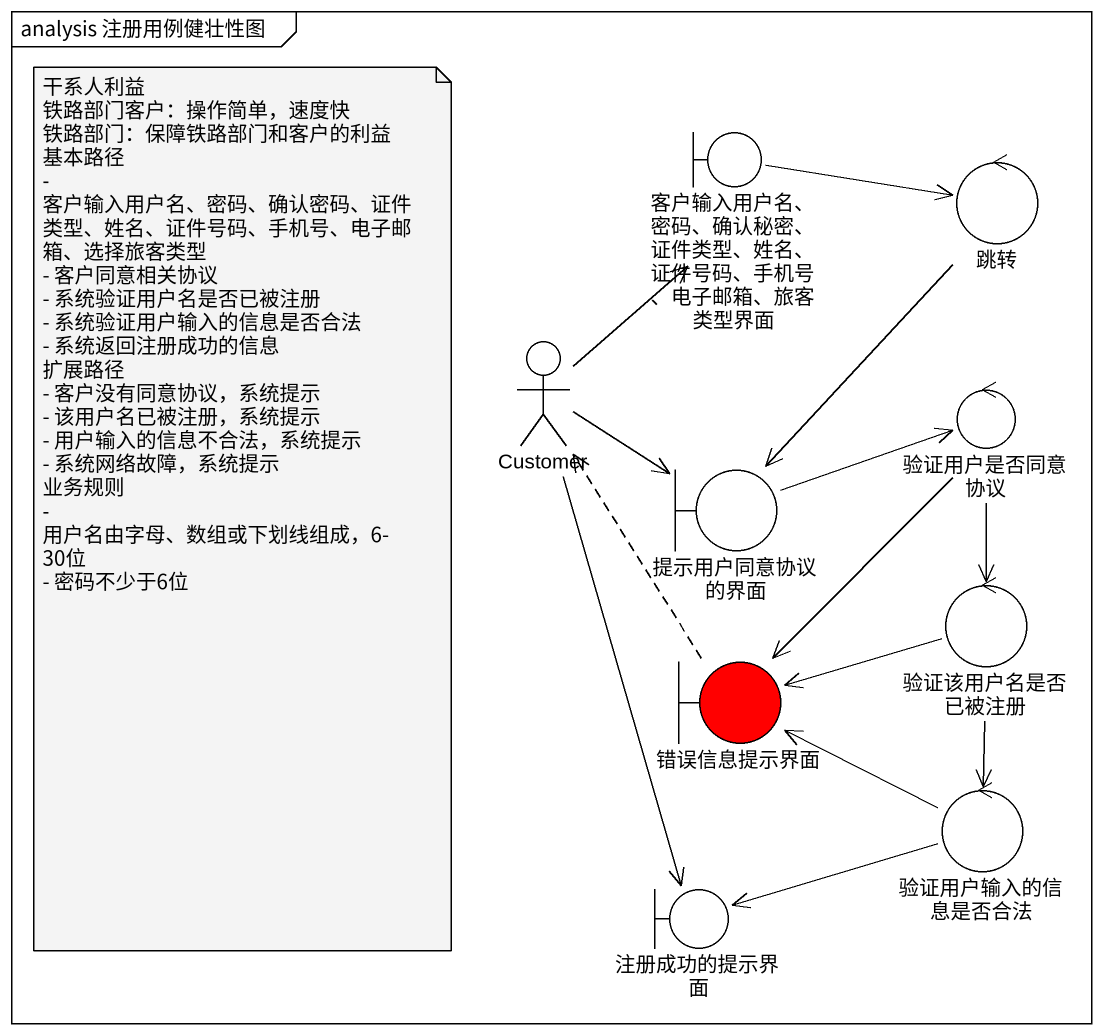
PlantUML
@startuml
mainframe analysis 注册用例健壮性图
boundary "客户输入用户名、密码、确认秘密、证件类型、姓名、证件号码、手机号、电子邮箱、旅客类型界面" as 客户输入用户名_密码_确认秘密_证件类型_姓名
control 跳转
actor Customer
boundary 提示用户同意协议的界面
control 验证用户是否同意协议
control 验证该用户名是否已被注册
boundary 错误信息提示界面 #FF0000
control 验证用户输入的信息是否合法
boundary 注册成功的提示界面
客户输入用户名_密码_确认秘密_证件类型_姓名 -right-> 跳转
跳转 --> 提示用户同意协议的界面
Customer -up-> 客户输入用户名_密码_确认秘密_证件类型_姓名
Customer -right-> 提示用户同意协议的界面
Customer --> 注册成功的提示界面
提示用户同意协议的界面 -right-> 验证用户是否同意协议
验证用户是否同意协议 --> 验证该用户名是否已被注册
验证用户是否同意协议 --> 错误信息提示界面
验证该用户名是否已被注册 -left-> 错误信息提示界面
验证该用户名是否已被注册 --> 验证用户输入的信息是否合法
错误信息提示界面 .up.> Customer
验证用户输入的信息是否合法 -left-> 错误信息提示界面
验证用户输入的信息是否合法 -left-> 注册成功的提示界面
note as N1
  干系人利益
  铁路部门客户：操作简单，速度快
  铁路部门：保障铁路部门和客户的利益
  基本路径
  - 客户输入用户名、密码、确认密码、证件类型、姓名、证件号码、手机号、电子邮箱、选择旅客类型
  - 客户同意相关协议
  - 系统验证用户名是否已被注册
  - 系统验证用户输入的信息是否合法
  - 系统返回注册成功的信息
  扩展路径
  - 客户没有同意协议，系统提示
  - 该用户名已被注册，系统提示
  - 用户输入的信息不合法，系统提示
  - 系统网络故障，系统提示
  业务规则
  - 用户名由字母、数组或下划线组成，6-30位
  - 密码不少于6位
end note
@enduml
